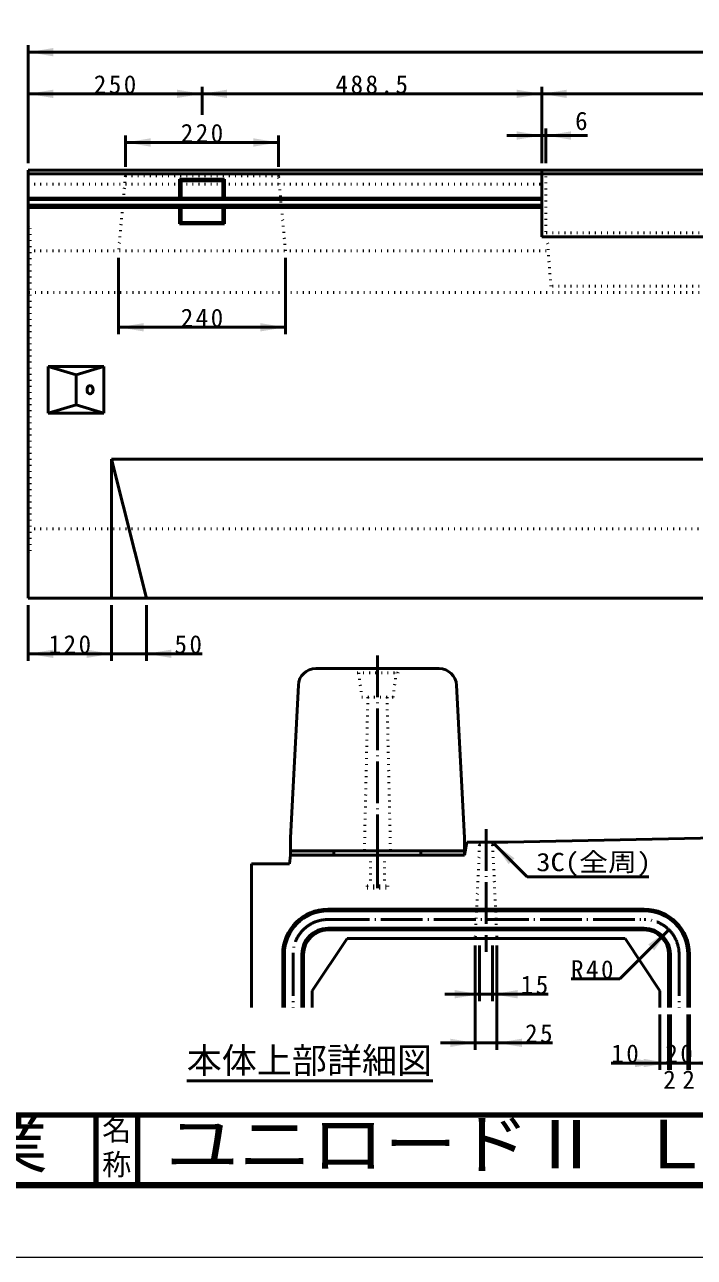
# Model space of a CAD drawing. Units: millimetres, scale not verified. Extents: x -2102 to 2102, y -1485 to 1485.
# Drawn here: x -195 to 768, y -1485 to 289 of the extents above; entities that cross this region are included whole.
import ezdxf
from ezdxf.enums import TextEntityAlignment as Align

# ---------------------------------------------------------------- set-up
doc = ezdxf.new("R2010")
doc.units = ezdxf.units.MM
doc.header["$LTSCALE"] = 5
doc.linetypes.add('DOTTED', pattern=[1.75, 0.25, -1.5])
doc.linetypes.add('LONG_DASHED_DOTTED', pattern=[15.25, 12, -1.5, 0.25, -1.5])
doc.layers.add('0-0_V-nasSTD', color=7, linetype='Continuous', lineweight=35)
doc.layers.add('0-1_0', color=7, linetype='Continuous', lineweight=50)
doc.styles.add('ＭＳ ゴシック', font='')
doc.styles.get('ＭＳ ゴシック').set_extended_font_data('MS Gothic')

msp = doc.modelspace()

# ---------------------------------------------------------------- linework, layer by layer
at = {"layer": '0-0_V-nasSTD', "lineweight": 50}
for p, q in [((-189.824, 79.792), (-189.824, -536.208)), ((-189.824, 74.792), (548.676, 74.792)), ((548.676, 79.792), (548.676, -16.208)), ((548.676, 74.792), (810.176, 74.792)), ((27.876, 67.092), (92.476, 67.092)), ((27.876, 67.092), (30.176, 64.792)), ((27.876, 67.092), (27.876, 39.807)), ((30.176, 64.792), (90.176, 64.792)), ((30.176, 64.792), (30.176, 39.807)), ((90.176, 64.792), (92.476, 67.092)), ((90.176, 64.792), (90.176, 39.807)), ((92.476, 67.092), (92.476, 39.807)), ((-189.824, 39.807), (548.676, 39.807)), ((-189.824, 37.792), (548.676, 37.792)), ((-189.824, 29.792), (548.676, 29.792)), ((-189.824, 26.434), (548.676, 26.434)), ((27.876, 26.434), (27.876, 2.492)), ((30.176, 26.434), (30.176, 4.792)), ((90.176, 26.434), (90.176, 4.792)), ((92.476, 26.434), (92.476, 2.492)), ((27.876, 2.492), (30.176, 4.792)), ((27.876, 2.492), (92.476, 2.492)), ((30.176, 4.792), (90.176, 4.792)), ((90.176, 4.792), (92.476, 2.492)), ((-160.824, -202.708), (-160.824, -269.708)), ((-160.824, -202.708), (-80.824, -202.708)), ((-80.824, -202.708), (-80.824, -269.708)), ((-120.824, -214.708), (-120.824, -257.708)), ((-160.824, -269.708), (-80.824, -269.708)), ((-69.824, -336.208), (-69.824, -536.208)), ((-69.824, -336.208), (810.176, -336.208)), ((-69.824, -336.208), (-19.824, -536.208)), ((-189.824, -536.208), (1810.176, -536.208)), ((223.673, -637.509), (401.172, -637.509)), ((198.706, -661.228), (187.423, -881.259)), ((437.423, -881.259), (426.139, -661.228)), ((187.423, -881.259), (187.423, -900.009)), ((437.423, -881.259), (437.423, -900.009)), ((187.423, -900.009), (187.423, -906.259)), ((187.423, -900.009), (437.423, -900.009)), ((249.923, -900.009), (249.923, -906.259)), ((374.923, -900.009), (374.923, -906.259)), ((437.423, -900.009), (437.423, -906.259)), ((131.173, -1125.259), (131.173, -918.759)), ((131.173, -918.759), (186.173, -918.759)), ((187.423, -906.259), (186.173, -918.759)), ((178.673, -1048.759), (178.673, -1125.259)), ((203.673, -1048.759), (203.673, -1125.259)), ((733.673, -1048.759), (733.673, -1125.259)), ((758.673, -1048.759), (758.673, -1125.259))]:
    msp.add_line(p, q, dxfattribs=at)
at = {"layer": '0-0_V-nasSTD', "linetype": 'DOTTED', "lineweight": 50}
for p, q in [((-189.824, 74.792), (548.676, 74.792)), ((-49.824, 71.792), (-59.824, -36.208)), ((-49.824, 71.792), (-52.824, 74.792)), ((180.176, -36.208), (170.176, 71.792)), ((554.676, 79.792), (554.676, -16.208)), ((-189.824, 59.792), (548.676, 59.792)), ((-189.824, -2.208), (-186.824, -4.208)), ((-186.824, -468.208), (-186.824, -4.208)), ((810.176, -10.208), (554.676, -10.208)), ((556.426, -16.208), (561.863, -86.927)), ((-189.824, -26.208), (-186.824, -24.208)), ((-189.824, -36.208), (557.964, -36.208)), ((810.176, -86.927), (561.863, -86.927)), ((810.176, -96.208), (-189.824, -96.208)), ((-189.824, -436.208), (810.176, -436.208)), ((-189.824, -446.208), (-186.824, -448.208)), ((-189.824, -470.208), (-186.824, -468.208)), ((279.923, -637.509), (283.048, -643.759)), ((341.798, -643.759), (344.923, -637.509)), ((283.048, -643.759), (341.798, -643.759)), ((285.548, -643.759), (289.923, -678.759)), ((334.923, -678.759), (339.298, -643.759)), ((289.923, -678.759), (334.923, -678.759)), ((298.673, -678.759), (293.673, -900.009)), ((326.173, -678.759), (331.173, -900.009))]:
    msp.add_line(p, q, dxfattribs=at)
at = {"layer": '0-0_V-nasSTD', "linetype": 'LONG_DASHED_DOTTED', "lineweight": 50}
for p, q in [((312.423, -618.759), (312.423, -918.759)), ((191.173, -1048.759), (191.173, -1125.259)), ((746.173, -1048.759), (746.173, -1125.259))]:
    msp.add_line(p, q, dxfattribs=at)
at = {"layer": '0-0_V-nasSTD', "lineweight": 100}
for p, q in [((-92.5, -1280), (-92.5, -1380)), ((-32.5, -1280), (-32.5, -1380)), ((-1997.5, -1380), (1997.5, -1380)), ((-1997.5, -1380), (1997.5, -1380))]:
    msp.add_line(p, q, dxfattribs=at)
at = {"layer": '0-0_V-nasSTD', "lineweight": 18}
for points in [[(-2102.5, -1485), (-2102.5, 1485), (2102.5, 1485), (2102.5, -1485)], [(-2002.5, -1385), (-2002.5, 1385), (2002.5, 1385), (2002.5, -1385)]]:
    msp.add_lwpolyline(points, close=True, dxfattribs=at)
at = {"layer": '0-0_V-nasSTD', "lineweight": 50}
for points in [[(-189.824, 79.792), (548.676, 79.792), (1071.676, 79.792), (1810.176, 79.792)], [(1071.676, 79.792), (1071.676, -16.208), (548.676, -16.208)], [(-160.824, -202.708), (-120.824, -214.708), (-80.824, -202.708)], [(-160.824, -269.708), (-120.824, -257.708), (-80.824, -269.708)]]:
    msp.add_lwpolyline(points, dxfattribs=at)
at = {"layer": '0-0_V-nasSTD', "linetype": 'DOTTED', "lineweight": 50}
msp.add_lwpolyline([(-49.824, 71.792), (170.176, 71.792), (173.176, 74.792)], dxfattribs=at)
at = {"layer": '0-0_V-nasSTD', "lineweight": 50}
for centre, radius, start, end in [((223.673, -662.509), 25, 90, 177.06433), ((401.172, -662.509), 25, 2.93567, 90), ((241.173, -1048.759), 62.5, 90, 180), ((696.173, -1048.759), 62.5, 0, 90), ((241.173, -1048.759), 37.5, 90, 180), ((696.173, -1048.759), 37.5, 0, 90)]:
    msp.add_arc(centre, radius, start, end, dxfattribs=at)
at = {"layer": '0-0_V-nasSTD', "linetype": 'LONG_DASHED_DOTTED', "lineweight": 50}
for centre, start, end in [((241.173, -1048.759), 90, 180), ((696.173, -1048.759), 0, 90)]:
    msp.add_arc(centre, 50, start, end, dxfattribs=at)
at = {"layer": '0-0_V-nasSTD', "lineweight": 50}
msp.add_ellipse((-100.824, -236.208), major_axis=(0, 6), ratio=0.707107, dxfattribs=at)
at = {"layer": '0-0_V-nasSTD'}
for points in [[(-189.824, 249.792), (-153.824, 243.792), (-153.824, 255.792)], [(-189.824, 189.792), (-153.824, 183.792), (-153.824, 195.792)], [(24.176, 183.792), (24.176, 195.792), (60.176, 189.792)], [(60.176, 189.792), (96.176, 183.792), (96.176, 195.792)], [(512.676, 183.792), (512.676, 195.792), (548.676, 189.792)], [(548.676, 189.792), (584.676, 183.792), (584.676, 195.792)], [(-49.824, 119.792), (-13.824, 113.792), (-13.824, 125.792)], [(134.176, 113.792), (134.176, 125.792), (170.176, 119.792)], [(512.676, 123.792), (512.676, 135.792), (548.676, 129.792)], [(554.676, 129.792), (590.676, 123.792), (590.676, 135.792)], [(-59.824, -146.208), (-23.824, -152.208), (-23.824, -140.208)], [(144.176, -152.208), (144.176, -140.208), (180.176, -146.208)], [(-189.824, -616.208), (-153.824, -622.208), (-153.824, -610.208)], [(-105.824, -622.208), (-105.824, -610.208), (-69.824, -616.208)], [(-19.824, -616.208), (16.176, -622.208), (16.176, -610.208)], [(187.423, -906.259), (187.423, -900.009), (249.923, -900.009)], [(187.423, -906.259), (249.923, -906.259), (249.923, -900.009)], [(374.923, -906.259), (374.923, -900.009), (437.423, -900.009)], [(374.923, -906.259), (437.423, -906.259), (437.423, -900.009)], [(479.923, -889.384), (501.136, -919.082), (509.621, -910.597)], [(701.83, -1034.617), (710.315, -1043.102), (731.528, -1013.403)], [(423.298, -1112.259), (423.298, -1100.259), (459.298, -1106.259)], [(478.048, -1106.259), (514.048, -1112.259), (514.048, -1100.259)], [(417.048, -1182.259), (417.048, -1170.259), (453.048, -1176.259)], [(484.298, -1176.259), (520.298, -1182.259), (520.298, -1170.259)], [(682.673, -1211.259), (682.673, -1199.259), (718.673, -1205.259)], [(695.173, -1211.259), (695.173, -1199.259), (731.173, -1205.259)], [(761.173, -1205.259), (797.173, -1211.259), (797.173, -1199.259)]]:
    msp.add_solid(points, dxfattribs=at)
at = {"layer": '0-1_0'}
for p, q in [((-189.824, 89.792), (-189.824, 259.792)), ((-189.824, 249.792), (1810.176, 249.792)), ((60.176, 159.792), (60.176, 199.792)), ((548.676, 89.792), (548.676, 199.792)), ((-189.824, 189.792), (60.176, 189.792)), ((60.176, 189.792), (548.676, 189.792)), ((548.676, 189.792), (1071.676, 189.792)), ((-49.824, 84.792), (-49.824, 129.792)), ((170.176, 84.792), (170.176, 129.792)), ((498.676, 129.792), (548.676, 129.792)), ((548.676, 129.792), (554.676, 129.792)), ((554.676, 89.792), (554.676, 139.792)), ((614.676, 129.792), (554.676, 129.792)), ((-49.824, 119.792), (170.176, 119.792)), ((-59.824, -46.208), (-59.824, -156.208)), ((180.176, -46.208), (180.176, -156.208)), ((-59.824, -146.208), (180.176, -146.208)), ((-189.824, -546.208), (-189.824, -626.208)), ((-69.824, -546.208), (-69.824, -626.208)), ((-19.824, -546.208), (-19.824, -626.208)), ((60.176, -616.208), (-19.824, -616.208)), ((441.173, -887.509), (437.423, -906.259)), ((441.173, -887.509), (499.923, -887.509)), ((479.923, -889.384), (527.633, -937.094)), ((437.423, -906.259), (187.423, -906.259)), ((702.633, -937.094), (527.633, -937.094)), ((241.173, -983.759), (696.173, -983.759)), ((241.173, -986.259), (696.173, -986.259)), ((241.173, -1011.259), (696.173, -1011.259)), ((268.673, -1026.259), (218.673, -1101.259)), ((241.173, -1013.759), (696.173, -1013.759)), ((268.673, -1026.259), (668.673, -1026.259)), ((453.048, -1026.259), (484.298, -1026.259)), ((660.817, -1084.114), (731.528, -1013.403)), ((668.673, -1026.259), (718.673, -1101.259)), ((453.048, -1036.259), (453.048, -1186.259)), ((459.298, -1036.259), (459.298, -1116.259)), ((478.048, -1036.259), (478.048, -1116.259)), ((484.298, -1036.259), (484.298, -1186.259)), ((176.173, -1088.759), (176.173, -1048.759)), ((206.173, -1088.759), (206.173, -1048.759)), ((731.173, -1048.759), (731.173, -1088.759)), ((761.173, -1048.759), (761.173, -1088.759)), ((176.173, -1125.259), (176.173, -1088.759)), ((206.173, -1125.259), (206.173, -1088.759)), ((660.817, -1084.114), (590.817, -1084.114)), ((731.173, -1088.759), (731.173, -1125.259)), ((761.173, -1088.759), (761.173, -1125.259)), ((218.673, -1101.259), (218.673, -1125.259)), ((409.298, -1106.259), (459.298, -1106.259)), ((459.298, -1106.259), (478.048, -1106.259)), ((558.048, -1106.259), (478.048, -1106.259)), ((718.673, -1101.259), (718.673, -1125.259)), ((718.673, -1135.259), (718.673, -1215.259)), ((731.173, -1135.259), (731.173, -1215.259)), ((733.673, -1135.259), (733.673, -1215.259)), ((758.673, -1135.259), (758.673, -1215.259)), ((761.173, -1135.259), (761.173, -1215.259)), ((403.048, -1176.259), (453.048, -1176.259)), ((453.048, -1176.259), (484.298, -1176.259)), ((564.298, -1176.259), (484.298, -1176.259)), ((648.673, -1205.259), (718.673, -1205.259)), ((718.673, -1205.259), (731.173, -1205.259)), ((38.187, -1231.044), (392.196, -1231.044))]:
    msp.add_line(p, q, dxfattribs=at)
at = {"layer": '0-1_0', "linetype": 'LONG_DASHED_DOTTED'}
for p, q in [((468.673, -868.759), (468.673, -1045.009)), ((312.423, -897.509), (312.423, -953.759)), ((241.173, -998.759), (696.173, -998.759))]:
    msp.add_line(p, q, dxfattribs=at)
at = {"layer": '0-1_0', "linetype": 'DOTTED'}
for p, q in [((459.298, -891.259), (453.048, -1026.259)), ((478.048, -891.259), (484.298, -1026.259)), ((302.534, -906.259), (302.534, -950.009)), ((322.534, -906.259), (322.534, -950.009)), ((297.534, -950.009), (327.534, -950.009)), ((297.534, -950.009), (297.534, -953.759)), ((297.534, -953.759), (327.534, -953.759)), ((327.534, -950.009), (327.534, -953.759))]:
    msp.add_line(p, q, dxfattribs=at)
at = {"layer": '0-1_0', "lineweight": 100}
msp.add_line((-1997.5, -1280), (1997.5, -1280), dxfattribs=at)
msp.add_line((-1997.5, -1280), (1997.5, -1280), dxfattribs=at)
at = {"layer": '0-1_0'}
for points in [[(-189.824, -616.208), (-69.824, -616.208), (-19.824, -616.208)], [(499.923, -887.509), (799.923, -881.259), (806.173, -887.509)], [(731.173, -1205.259), (733.673, -1205.259), (758.673, -1205.259), (761.173, -1205.259), (806.173, -1205.259)]]:
    msp.add_lwpolyline(points, dxfattribs=at)
at = {"layer": '0-1_0', "linetype": 'DOTTED'}
for points in [[(459.298, -891.259), (455.548, -887.509), (481.798, -887.509)], [(459.298, -891.259), (478.048, -891.259), (481.798, -887.509)]]:
    msp.add_lwpolyline(points, dxfattribs=at)
at = {"layer": '0-1_0'}
for centre, radius, start, end in [((241.173, -1048.759), 65, 90, 180), ((696.173, -1048.759), 65, 0, 90), ((241.173, -1048.759), 35, 90, 180), ((696.173, -1048.759), 35, 0, 90)]:
    msp.add_arc(centre, radius, start, end, dxfattribs=at)

# ---------------------------------------------------------------- texts
at = {"layer": '0-0_V-nasSTD', "style": 'ＭＳ ゴシック'}
for s, height, p in [('6', 26.39, (596.676, 129.792)), ('本体上部詳細図', 36.95, (38.187, -1231.044)), ('2', 26.39, (723.423, -1250.259)), ('2', 26.39, (750.923, -1250.259)), ('名', 30.79, (-83.518, -1326.001)), ('称', 30.79, (-83.524, -1375.99))]:
    msp.add_text(s, height=height, dxfattribs=at).set_placement(p, align=Align.BOTTOM_LEFT)
for s, height, width, p in [('3C(全周)', 26.39, 1.15, (540.633, -937.094)), ('株式会社船生コンクリート工業', 69.65, 1.1, (-1624.221, -1377.45)), ('ユニロードⅡ Ｌ集水', 69.65, 1.1, (8.5, -1377.53))]:
    msp.add_text(s, height=height, dxfattribs=dict(at, width=width)).set_placement(p, align=Align.BOTTOM_LEFT)
at = {"layer": '0-0_V-nasSTD', "char_height": 26.39, "attachment_point": 7, "style": 'ＭＳ ゴシック'}
for s, insert in [('\\T1.2;250', (-95.424, 189.792)), ('\\T1.2;488.5', (252.226, 189.792)), ('\\T1.2;220', (29.576, 119.792)), ('\\T1.2;240', (29.576, -146.208)), ('\\T1.2;120', (-160.424, -616.208)), ('\\T1.2;50', (20.576, -616.211)), ('\\T1.2;R40', (590.817, -1084.114)), ('\\T1.2;15', (518.448, -1106.259)), ('\\T1.2;25', (524.698, -1176.259)), ('\\T1.2;10', (648.673, -1205.259)), ('\\T1.2;20', (726.373, -1205.259))]:
    msp.add_mtext(s, dxfattribs=dict(at, insert=insert))

doc.saveas('drawing.dxf')
